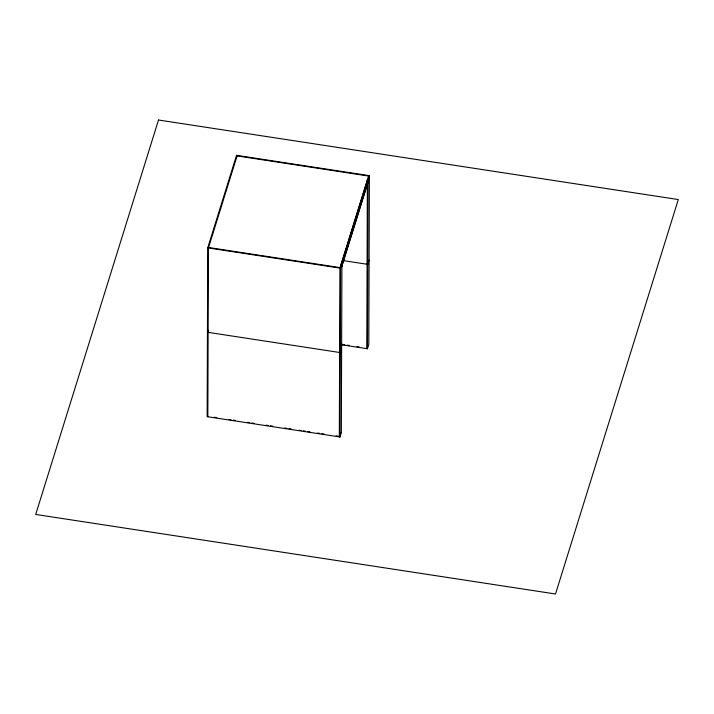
<?xml version="1.0" encoding="UTF-8"?>
<svg xmlns="http://www.w3.org/2000/svg" width="714" height="714" viewBox="0 0 714 714"><rect width="100%" height="100%" fill="white"/><g stroke="black" fill="none" stroke-linecap="round" stroke-linejoin="round"><path stroke-width="1.07" d="M341.444 344.773L367.469 348.753L368.808 344.46L369.397 175.662L236.548 155.331L207.738 247.865L207.149 416.655L340.007 436.977L341.337 432.684L341.926 263.885L341.247 263.787M207.836 416.762L208.426 247.963L237.226 155.438M236.539 157.553L236.548 155.331M340.051 268.116L340.051 267.607L208.568 247.49M340.007 436.977L340.587 268.196L341.926 263.885M340.935 352.627L340.962 343.737M367.469 348.753L368.058 179.955L369.397 175.662M208.104 330.136L207.444 332.26L340.301 352.582L341.631 348.289L340.953 348.182M368.71 175.555L339.909 268.089L339.32 436.87L339.471 436.397M341.042 264.921L367.567 179.732M341.694 266.304L368.219 181.115M341.694 266.804L368.219 181.624M340.997 347.245L341.979 344.077L340.997 348.245M367.076 264.251L367.228 263.769M369.102 260.057L367.764 264.358L342.845 260.539M366.934 348.173L366.782 348.646L367.371 179.848L368.058 179.955M237.084 155.911L368.567 176.037M207.738 247.865L340.587 268.196M342.702 344.46L344.898 344.8M347.102 345.139L349.307 345.469M357.018 346.656L359.222 346.986M340.658 432.577L341.337 432.684M214.378 417.253L216.753 417.619M228.801 419.457L230.997 419.796M233.183 420.135L235.379 420.466M247.428 422.313L249.623 422.643M251.81 422.983L254.006 423.322M266.054 425.16L268.25 425.499M270.436 425.83L272.632 426.169M284.681 428.016L286.876 428.346M289.063 428.686L291.258 429.016M298.925 430.194L301.121 430.524M303.307 430.863L305.503 431.194M307.689 431.533L309.885 431.872M317.551 433.041L319.747 433.38M321.934 433.71L324.129 434.05M336.178 435.897L338.4 436.236M158.499 120.006L35.7 514.446L555.501 593.994L678.3 199.554L158.499 120.006"/></g></svg>
